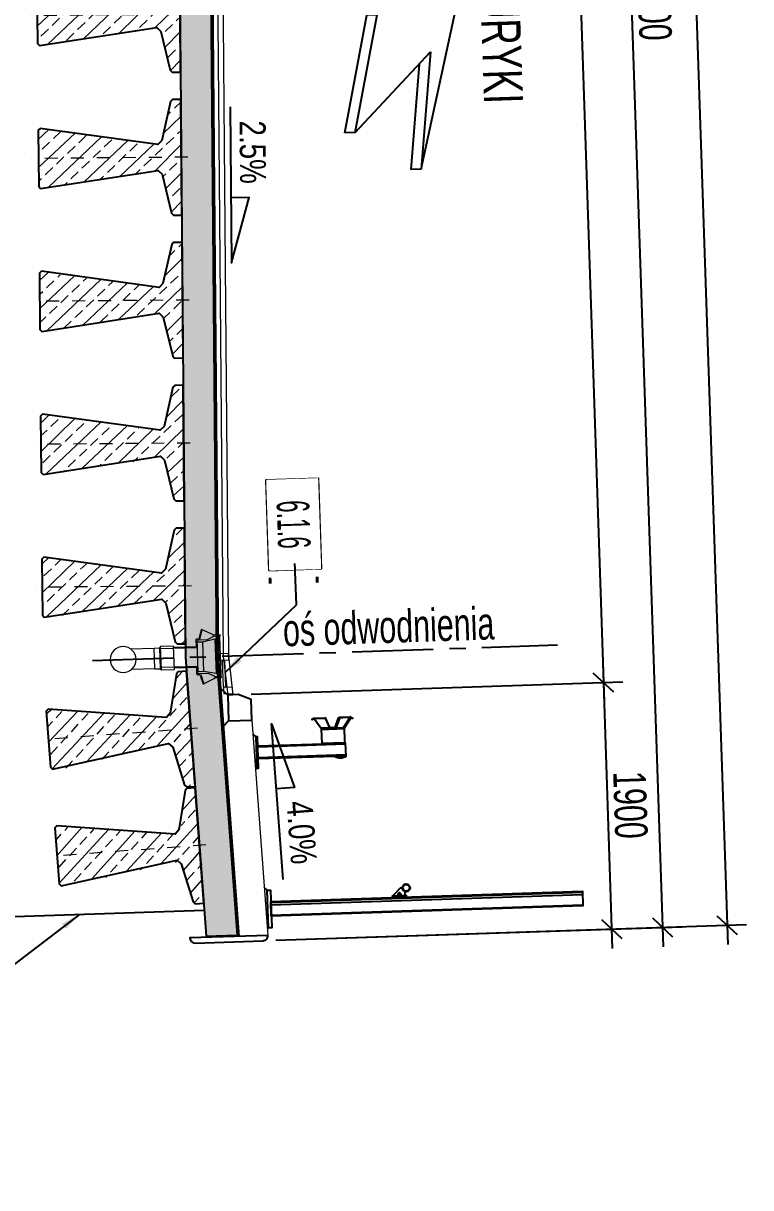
# Model space of a CAD drawing. Header units: metres. Extents: x 8395712 to 9795150, y 4166577 to 5794892.
# Drawn here: x 8418335.72 to 8418341.32, y 5772420.36 to 5772429.33 of the extents above; entities that cross this region are included whole.
import ezdxf
from ezdxf.enums import TextEntityAlignment as Align

# ---------------------------------------------------------------- set-up
doc = ezdxf.new("R2010")
doc.units = ezdxf.units.M
doc.set_wipeout_variables(frame=1)
doc.header["$PDMODE"] = 35
doc.header["$PDSIZE"] = 0.002
doc.linetypes.add('CENTER', pattern=[2, 1.25, -0.25, 0.25, -0.25])
doc.linetypes.add('HIDDEN', pattern=[0.375, 0.25, -0.125])
for name, color, linetype in [('00RysOpi-T', 2, 'Continuous'), ('AII_M_bariery', 8, 'Continuous'), ('AII_M_ekrany', 8, 'Continuous'), ('AII_M_izolacja', 8, 'Continuous'), ('AII_M_konstrukcja beton', 3, 'Continuous'), ('AII_M_krawężnik', 9, 'Continuous'), ('AII_M_opis', 1, 'Continuous'), ('AII_M_opisy do legendy', 2, 'Continuous'), ('AII_M_osie główne', 8, 'CENTER'), ('AII_M_wyposażenie', 8, 'Continuous')]:
    doc.layers.add(name, color=color, linetype=linetype)
for name, color, linetype, lineweight in [('AII_M_konstrukcja', 1, 'Continuous', 25), ('AII_M_kreskowanie', 8, 'Continuous', 0), ('AII_M_nawierzchnia', 9, 'Continuous', 18), ('AII_M_odwodnienie', 8, 'Continuous', 9), ('AII_M_opisy wymiary', 1, 'Continuous', 25), ('AII_M_wymiary', 1, 'Continuous', 25)]:
    doc.layers.add(name, color=color, linetype=linetype, lineweight=lineweight)
doc.styles.add('AII_norm.', font='CDMSIMPL.shx', dxfattribs={"width": 0.75, "bigfont": 'CDMBIGPL.shx'})
doc.styles.add('CDMSTYLE', font='CDMSIMPL.shx', dxfattribs={"width": 0.7, "bigfont": 'CDMBIGPL.shx'})
doc.dimstyles.new('CDM-ME100MM', dxfattribs={"dimscale": 0.1, "dimtxt": 2.5, "dimasz": 1.5, "dimexe": 1.5, "dimexo": 1, "dimgap": 0.5, "dimtad": 1, "dimdec": 0, "dimlfac": 1000, "dimrnd": 1, "dimzin": 9, "dimtxsty": 'CDMSTYLE', "dimblk": 'OBLIQUE', "dimcen": 2.5, "dimdle": 1.5, "dimclrd": 9, "dimclre": 9, "dimclrt": 1, "dimadec": 1, "dimazin": 2, "dimtfac": 1, "dimtdec": 0, "dimtix": 1, "dimtmove": 2, "dimatfit": 3, "dimldrblk": 'DOT', "dimfxl": 1, "dimtvp": 1, "dimtolj": 1, "dimtzin": 0, "dimlwd": 25, "dimlwe": 25, "dimarcsym": 0})
doc.dimstyles.new('CDM-ME100MM$7', dxfattribs={"dimscale": 0.1, "dimtxt": 2.5, "dimasz": 1.5, "dimexe": 1.5, "dimexo": 1, "dimgap": 0.5, "dimtad": 1, "dimdec": 0, "dimlfac": 1000, "dimrnd": 1, "dimzin": 9, "dimtxsty": 'CDMSTYLE', "dimblk": 'OBLIQUE', "dimcen": 2.5, "dimdle": 1.5, "dimclrd": 9, "dimclre": 9, "dimclrt": 1, "dimadec": 1, "dimazin": 2, "dimtfac": 1, "dimtdec": 0, "dimtix": 1, "dimtmove": 2, "dimatfit": 3, "dimfxl": 1, "dimtvp": 1, "dimtolj": 1, "dimtzin": 0, "dimlwd": 25, "dimlwe": 25, "dimarcsym": 0})

# ---------------------------------------------------------------- blocks, each defined once
blk = doc.blocks.new('Deska_0.6')
at = {"layer": 'AII_M_wyposażenie', "color": 0, "linetype": 'ByBlock', "lineweight": -2}
blk.add_lwpolyline([(0, 0), (0, -0.6000000000000001, 0.4142135623730545), (0.03999999999999915, -0.56), (0.03999999999999915, -0.04000000000000004, 0.4142135623730885)], format="xyb", close=True, dxfattribs=at)
blk = doc.blocks.new('Bariera')
at = {"color": 0, "linetype": 'ByBlock', "lineweight": -2}
for p, q in [((-0.1649999999999636, 0.6849999999999987), (-0.1649999999999636, 0.504999999999999)), ((-0.06861768667499746, 0.6849999999999987), (-0.1649999999999636, 0.6849999999999987)), ((-0.1610000000000582, 0.504999999999999), (-0.1610000000000582, 0.6849999999999987)), ((-0.04999999999995453, 0.6849999999999987), (-0.06861768667499746, 0.6849999999999987)), ((-0.05399999999997362, 0.504999999999999), (-0.05399999999997362, 0.6849999999999987)), ((-0.04999999999995453, 0.6829999999999998), (-0.04999999999995453, 0.6869999999999976)), ((-0.04999999999995453, 0.5030000000000001), (-0.04999999999995453, 0.6829999999999998)), ((-0.04200000000003001, 0.6869999999999976), (-0.04200000000003001, 0.01299999999999812)), ((0.04200000000003001, 0.6869999999999976), (0.04200000000003001, 0.01299999999999812)), ((0.05219383742519312, 0.689051830379956), (0.04999999999995453, 0.6869999999999976)), ((-0.1649999999999636, 0.504999999999999), (-0.04999999999995453, 0.504999999999999))]:
    blk.add_line(p, q, dxfattribs=at)
for points in [[(-0.25, 0.4541741286247856), (-0.25, 0.5379130201279949, -0.3249807946063986), (-0.2451616472770866, 0.544570893741227), (-0.1778383527230289, 0.5664291062587736, 0.3249807946063997), (-0.1730000000000018, 0.5730869798720022), (-0.1730000000000018, 0.593), (-0.1730000000000018, 0.6129130201279978, 0.3249807946063992), (-0.1778383527230289, 0.6195708937412263), (-0.2451616472770866, 0.6414291062587729, -0.3249807946063984), (-0.25, 0.6480869798720015), (-0.25, 0.7318258713752144, -0.1517201670164921), (-0.2487682934694249, 0.7357915731354225), (-0.2390000000000327, 0.75), (-0.2365278742273631, 0.7483004135313394), (-0.2457682934693821, 0.7348598037248024, 0.1517201670164918), (-0.2469999999999573, 0.7308941019645907), (-0.2469999999999573, 0.65026711410286, 0.3249807946063984), (-0.2421616472770438, 0.6436092404896314), (-0.1748383527229862, 0.6217510279720848, -0.3249807946063987), (-0.1699999999999591, 0.6150931543588563), (-0.1699999999999591, 0.593), (-0.1699999999999591, 0.5709068456411437, -0.3249807946063987), (-0.1748383527229862, 0.5642489720279151), (-0.2421616472770438, 0.5423907595103685, 0.3249807946063986), (-0.2469999999999573, 0.5357328858971364), (-0.2469999999999573, 0.4551058980354057, 0.151720167016492), (-0.2457682934693821, 0.4511401962751975), (-0.2365278742273631, 0.4376995864686606), (-0.2390000000000327, 0.4359999999999999), (-0.2487682934694249, 0.4502084268645739, -0.1517201670164924), (-0.25, 0.4541741286247856, 0.1517201670164922), (-0.2487682934694249, 0.4502084268645739)], [(0.05219383741894035, 0.689051830373618, -0.3054685107767294), (0.05208205399685539, 0.6048401270394308), (0.04999999999995453, 0.60699999998808, 0.2999999999999943), (0.04999999999995453, 0.6869999999880818, 0.4249999999999931)]]:
    blk.add_lwpolyline(points, format="xyb", dxfattribs=at)
blk.add_lwpolyline([(-0.1681526844896553, 0.6850741345326732, -0.2523857402148723), (-0.1649999999999636, 0.6792262149569659), (-0.1649999999999636, 0.5067737850430305, -0.2523857402148721), (-0.1681526844896553, 0.5009258654673232), (-0.2409999999999854, 0.4529999999999994), (-0.243748082507409, 0.4571770854112174), (-0.1731526844896507, 0.503621426212348, 0.2523857402148721), (-0.1699999999999591, 0.5094693457880553), (-0.1699999999999591, 0.6765306542119447, 0.2523857402148721), (-0.1731526844896507, 0.682378573787652), (-0.243748082507409, 0.728822914588779), (-0.2409999999999854, 0.7330000000000005)], format="xyb", close=True, dxfattribs=at)
blk.add_lwpolyline([(-0.04999999999995453, 0.01299999999999812), (-0.04999999999995453, 0.6869999999999976), (0.04999999999995453, 0.6869999999999976), (0.04999999999995453, 0.01299999999999812)], dxfattribs=at)
blk.add_lwpolyline([(-0.1200000000000045, 0), (0.1200000000000045, 0), (0.1200000000000045, 0.01299999999999812), (-0.1200000000000045, 0.01299999999999812)], close=True, dxfattribs=at)
blk = doc.blocks.new('Spadek')
at = {"layer": 'AII_M_wymiary', "color": 9}
blk.add_lwpolyline([(-0.2998809532728046, 3.725290298461914e-09), (0.2998809532728046, -3.725290298461914e-09), (0.04988095699809492, 0.06999999843537807), (0.04988095699809492, 0.06999999843537807), (0.04988095327280462, 1.862645149230957e-09)], dxfattribs=at)
at = {"layer": 'AII_M_wymiary', "color": 1, "style": 'CDMSTYLE', "width": 0.8}
blk.add_attdef('SP', text='', height=0.09999999999999995, rotation=359.9999994663915, dxfattribs=at).set_placement((-0.1249999932479113, 0.03500000201165676), align=Align.CENTER)
blk = doc.blocks.new('Ekran_przeciwolśnieniowy_pochwyt')
at = {"layer": 'AII_M_ekrany', "color": 0, "linetype": 'ByBlock', "lineweight": -2}
for p, q in [((-0.03199999999378633, 0.0249999999996362), (-0.03199999999378633, 2.424999999999272)), ((-0.01399999999378632, 0.0249999999996362), (-0.01399999999378632, 2.424999999999272)), ((0.06600000000617001, 0.0249999999996362), (0.06600000000617001, 2.424999999999272))]:
    blk.add_line(p, q, dxfattribs=at)
at = {"layer": 'AII_M_ekrany', "color": 0, "linetype": 'ByBlock', "lineweight": -2, "ltscale": 0.5}
for p, q in [((-0.07390815061808098, 1.01797426234087), (-0.07390815061808098, 1.014145346573498)), ((-0.06480513694987167, 1.027759266301002), (-0.06615373115346301, 1.025399227841701)), ((-0.06615373115346301, 1.025399227841701), (-0.0661537316191243, 1.006518901540842)), ((-0.06480513694987167, 1.004158863081541), (-0.0661537316191243, 1.006518901540842)), ((-0.06480513694987167, 1.027759266301002), (-0.05300493440881837, 1.027759266301002)), ((-0.06480513694987167, 1.027759266301002), (-0.06480513694987167, 1.004158863081541)), ((-0.06480513694987167, 1.004158863081541), (-0.05300493487447966, 1.004158861218896)), ((-0.05300493440881837, 1.027759266301002), (-0.05300493487447966, 1.004158861218896)), ((-0.05299999979615677, 1.02795906479558), (-0.05300000026181806, 1.003959064586963)), ((-0.04999999977007974, 1.02795906479558), (-0.05299999979615677, 1.02795906479558)), ((-0.05299999933049548, 1.023459064989295), (-0.05299999839917291, 1.008459064393248)), ((-0.04999999930441845, 1.003959064586963), (-0.05300000026181806, 1.003959064586963)), ((-0.04999999977007974, 1.02795906479558), (-0.04999999930441845, 1.003959064586963))]:
    blk.add_line(p, q, dxfattribs=at)
at = {"layer": 'AII_M_ekrany', "color": 0, "linetype": 'ByBlock', "lineweight": -2}
blk.add_lwpolyline([(0.07400000000598084, 0.0249999999996362), (-0.03999999999359716, 0.0249999999996362), (-0.03999999999359716, 2.424999999999272), (0.07400000000598084, 2.424999999999272), (0.07400000000598084, 0.0249999999996362)], dxfattribs=at)
blk.add_lwpolyline([(-0.0820828640409399, 1.059033340989556), (-0.06372858765826095, 1.059033340989556), (-0.04999999977007974, 1.059033341920879), (-0.04999999977007974, 0.9699703820337913), (-0.05593704148486722, 0.9699703829651138), (-0.110999999711721, 1.025033341004457), (-0.1110000011087049, 1.040033341600504, 0.3173831511516226)], format="xyb", close=True, dxfattribs=at)
for points in [[(-0.03999999999359716, 0.9596685089459083), (-0.03999999999359716, 1.069249619944896), (-0.04999999930441845, 1.069249619944896), (-0.04999999930441845, 0.9596685089459083)], [(-0.1279999999942447, 0), (-0.1279999999942447, 0.0249999999996362), (0.1620000000057189, 0.0249999999996362), (0.1620000000057189, 0)]]:
    blk.add_lwpolyline(points, close=True, dxfattribs=at)
for radius in [0.03, 0.02600000000000001]:
    blk.add_circle((-0.1100000004791308, 1.070016670255866), radius, dxfattribs=at)
at = {"layer": 'AII_M_ekrany', "color": 0, "linetype": 'ByBlock', "lineweight": -2, "ltscale": 0.5}
for centre, start, end in [((-0.06633018837601412, 1.017823151527848), 88.6657413603668, 180.380831580597), ((-0.06633018884167541, 1.014094976923372), 179.6191684194028, 271.3342585862839)]:
    blk.add_arc(centre, 0.007578128795159279, start, end, dxfattribs=at)
blk = doc.blocks.new('*U132')
at = {"layer": 'AII_M_odwodnienie', "color": 0, "lineweight": -2}
for p, q in [((-155.0234454423189, 0), (155.0234454423189, 0)), ((-167.1793832182884, -47.8460733294487), (-208.821650758211, -134.5489162814192)), ((167.1592327058315, -47.75357040017843), (208.8216506688041, -134.5489165496401)), ((-210.0565522313118, -135.4964897856116), (-210.0565522313118, -138.6193353608251)), ((-210.0565522313118, -135.4964895173907), (-210.0565522313118, -138.6193350926042)), ((-142.242515668273, -160.8133531212807), (-209.3629009276628, -139.5573074966669)), ((-138.0000000298023, -166.5501857623458), (-138.0000000298023, -182.0017818659544)), ((-130.0000000298023, -161.0051269456744), (-130.0000000298023, -174.0017818659544)), ((-126.0000000298023, -178.0017818659544), (-76.00000002980232, -178.0017818659544)), ((113.6447989195585, -134.513708114624), (-113.6956895142794, -134.513708114624)), ((112.5351072996855, -178), (-113.6956895142794, -178)), ((125.9999999701977, -178.0017818659544), (75.99999997019768, -178.0017818659544)), ((129.9999999701977, -161.0051269456744), (129.9999999701977, -174.0017818659544)), ((137.9999999701977, -166.5501857623458), (137.9999999701977, -182.0017818659544)), ((142.2425155937672, -160.8133531212807), (209.362900853157, -139.5573074966669)), ((210.0565521717072, -135.4964897856116), (210.0565521717072, -138.6193353608251)), ((210.0565521419048, -135.4964897856116), (210.0565521419048, -138.6193353608251)), ((210.0565521419048, -135.4964897856116), (210.0565521419048, -138.6193353608251)), ((210.0565521419048, -135.4964897856116), (210.0565521419048, -138.6193353608251)), ((210.0565521419048, -135.4964897856116), (210.0565521419048, -138.6193353608251)), ((-134.0000000298023, -186.0017818659544), (-84.00000002980232, -186.0017818659544)), ((133.9999999701977, -186.0017818659544), (83.99999997019768, -186.0017818659544)), ((-79.99999815781484, -507.7999627825193), (-79.99999815781486, -689.9999970554977)), ((79.99999997019766, -689.9999994719306), (79.99999997019768, -507.7999626323435))]:
    blk.add_line(p, q, dxfattribs=at)
at = {"layer": 'AII_M_odwodnienie', "color": 0, "lineweight": -2, "ltscale": 0.25}
for p, q in [((-89.9999999999709, -458.8068160787079), (90.0000000000291, -458.8068160787079)), ((-79.99999815781484, -507.7999627825193), (-79.9999988488562, -468.3867439105961)), ((-79.99999815781484, -507.7999627825193), (80.00000152553548, -507.7999626323435)), ((80.00000152553548, -507.7999626323435), (80.00000109526445, -468.3867428586673))]:
    blk.add_line(p, q, dxfattribs=at)
at = {"layer": 'AII_M_odwodnienie', "color": 0, "lineweight": -2}
for points in [[(-155.0234454423189, 0), (-167.1793832182884, 0), (-167.1793832182884, -47.8460733294487), (-155.0234454423189, -47.8460733294487)], [(-132.5254452973604, 0), (132.4865357130766, 0), (132.4865357130766, -39.23999977111816), (-132.5254452973604, -39.23999977111816)], [(167.1793832182884, 0), (155.0234454423189, 0), (155.0234454423189, -47.8460733294487), (167.1793832182884, -47.8460733294487)]]:
    blk.add_lwpolyline(points, close=True, dxfattribs=at)
for points in [[(-155.0234454423189, -47.8460733294487), (-130.0000000298023, -97.8493667710718), (-130.0000000298023, -161.0051269456744)], [(-132.5254452973604, -39.23999977111816), (-113.6956895142794, -134.513708114624), (-113.6956895142794, -178.0017818659544)], [(132.4865357130766, -39.23999977111816), (113.6567799299955, -134.513708114624), (113.6567799299955, -178.0017818659544)], [(154.9845358580351, -47.8460733294487), (129.9610904455185, -97.8493667710718), (129.9610904455185, -161.0051269456744)], [(-134.4470857679844, -155.2095719855861), (-208.821650758211, -134.5489162814192)], [(134.4470857083797, -155.2095719855861), (208.8216506688041, -134.5489165496401)], [(-80.05089056491852, -190.0017818659544), (-80.05089056491852, -358.2200360670686)], [(-72.05089056491852, -182.0017818659544), (-72.05089056491852, -358.2200360670686)], [(71.99999997019768, -182.0017818659544), (71.99999997019768, -358.2200360670686)], [(79.99999997019768, -190.0017818659544), (79.99999997019768, -358.2200360670686)]]:
    blk.add_lwpolyline(points, dxfattribs=at)
at = {"layer": 'AII_M_odwodnienie', "color": 0, "lineweight": -2, "ltscale": 0.25}
blk.add_lwpolyline([(-89.9999999999709, -458.8068160787079), (-89.9999999999709, -358.220036067054), (90.0000000000291, -358.220036067054), (90.0000000000291, -458.8068160787079), (79.99999999816646, -468.3867439105961), (-80.00000000183354, -468.3867439105961)], close=True, dxfattribs=at)
at = {"layer": 'AII_M_odwodnienie', "color": 0, "lineweight": -2, "ltscale": 0.1}
for points in [[(-71.9789415448613, -358.220036067054), (-71.9789415448613, -458.8068160787079)], [(72.0210584551387, -358.220036067054), (72.0210584551387, -458.8068160787079)]]:
    blk.add_lwpolyline(points, dxfattribs=at)
at = {"layer": 'AII_M_odwodnienie', "color": 0, "lineweight": -2, "ltscale": 10}
blk.add_circle((2.909166684722523e-11, -749.9999995117009), 100, dxfattribs=at)
at = {"layer": 'AII_M_odwodnienie', "color": 0, "lineweight": -2}
for centre, radius, start, end in [((-209.0755522400141, -135.4964895173907), 0.981, 75.00000008689044, 180), ((-209.0755522400141, -138.6193350926042), 0.981, 180, 252.9675024885862), ((-144.0000000298023, -166.5501857623458), 6, 0, 72.96750248858613), ((-136.0000000298023, -161.0051269456744), 6, 0, 75.00000008689044), ((-126.0000000298023, -174.0017818659544), 4, 180, 270), ((-76.05089056491852, -182.0017818659544), 4, 0, 90), ((75.97455416619778, -182.0000005364418), 4, 90, 180), ((75.99999997019768, -182.0017818659544), 4, 90, 180), ((125.9999999701977, -174.0017818659544), 4, 270, 0), ((135.9999999701977, -161.0051269456744), 6, 104.9999999131096, 180), ((143.9999999701977, -166.5501857623458), 6, 107.0324975114138, 180), ((209.0755521655083, -135.4964897856116), 0.981, 0, 104.9999999131096), ((209.0755521506071, -135.4964897856116), 0.981, 0, 104.9999999131096), ((209.0755521506071, -135.4964897856116), 0.981, 0, 104.9999999131096), ((209.0755521506071, -135.4964897856116), 0.981, 0, 104.9999999131096), ((209.0755521506071, -135.4964897856116), 0.981, 0, 104.9999999131096), ((209.0755521655083, -138.6193353608251), 0.981, 287.0324975114139, 0), ((209.0755521506071, -138.6193353608251), 0.981, 287.0324975114139, 0), ((209.0755521506071, -138.6193353608251), 0.981, 287.0324975114139, 0), ((209.0755521506071, -138.6193353608251), 0.981, 287.0324975114139, 0), ((209.0755521506071, -138.6193353608251), 0.981, 287.0324975114139, 0), ((-134.0000000298023, -182.0017818659544), 4, 180, 270), ((-84.05089056491852, -190.0017818659544), 4, 0, 90), ((83.99999997019768, -190.0017818659544), 4, 90, 180), ((133.9999999701977, -182.0017818659544), 4, 270, 0)]:
    blk.add_arc(centre, radius, start, end, dxfattribs=at)
blk = doc.blocks.new('T27')
at = {"layer": 'AII_M_kreskowanie'}
h = blk.add_hatch(dxfattribs=at)
h.set_pattern_fill('ANSI33', color=256, scale=25, angle=1.718358001650266)
h.set_pattern_definition([(46.71835800165023, (-1296896.902960777, -174361.3138179779), (-115.5688032933521, 108.83663999473), []), (46.71835800165023, (-1296784.700190544, -174357.9477348328), (-115.5688032933521, 108.83663999473), [79.37499999999994, -39.68749999999997])])
edge = h.paths.add_edge_path()
edge.add_line((-445, -2.86102294921875e-06), (444.9999999998743, -2.861106091600618e-06))
edge.add_line((445, -9.5367431640625e-07), (445.0000000001003, -65.00000095368775))
edge.add_line((444.9999990463257, -65.00000095367432), (429.9999990463197, -80.00000095365431))
edge.add_line((430, -80.00000286102295), (129.9999999999325, -150.0000028610064))
edge.add_line((129.9999990463257, -150.0000019073486), (99.99999904631457, -180.0000019073377))
edge.add_line((100.0000009536743, -180), (231.5780153273781, -1085.000000000008))
edge.add_line((231.5780143737793, -1085), (216.5780143737742, -1100.000000000009))
edge.add_line((216.5780153274536, -1100.000001907349), (-216.5780134200162, -1100.000001907305))
edge.add_line((-216.5780153274536, -1100.000000953674), (-231.5780153274336, -1085.000000953668))
edge.add_line((-231.578013420105, -1085.000001907349), (-99.99999904633327, -180.0000019073653))
edge.add_line((-100, -180.0000019073486), (-129.99999999996, -150.0000019073367))
edge.add_line((-130.0000009536743, -150.0000009536743), (-430.0000009537778, -80.00000095365036))
edge.add_line((-430.0000009536743, -80), (-445.0000009536543, -64.99999999999403))
edge.add_line((-445, -65), (-444.9999999998667, -8.682832230988424e-12))
at = {"layer": 'AII_M_konstrukcja', "color": 2}
blk.add_lwpolyline([(-445, -2.86102294921875e-06), (445, -9.5367431640625e-07), (444.9999990463257, -65.00000095367432), (430, -80.00000286102295), (129.9999990463257, -150.0000019073486), (100.0000009536743, -180), (231.5780143737793, -1085), (216.5780153274536, -1100.000001907349), (-216.5780153274536, -1100.000000953674), (-231.578013420105, -1085.000001907349), (-100, -180.0000019073486), (-130.0000009536743, -150), (-430.0000009536743, -80), (-445, -65)], close=True, dxfattribs=at)
at = {"layer": 'AII_M_osie główne', "lineweight": 18, "ltscale": 0.1}
blk.add_lwpolyline([(9.5367431640625e-07, 50.00000095367432), (-1.9073486328125e-06, -1150.000000953674)], dxfattribs=at)
blk = doc.blocks.new('Kierunek_do')
at = {"layer": 'AII_M_opis', "color": 0}
for p, q in [((-0.6000000074505806, -0.1499999990686774), (-8.847564458847046e-09, 0)), ((0.5999999874271452, -0.15), (-1.164153218269348e-08, 0)), ((-0.1500000121071935, -0.1000000009313226), (-0.600000009778887, -0.1500000009313226)), ((-0.4500000116415321, -0.4), (-0.1500000116415322, -0.1)), ((0.4499999883584678, -0.4), (0.1499999874271452, -0.1)), ((0.1499999883584678, -0.1), (0.5999999874271452, -0.15)), ((-0.1950000126601663, -0.1450000010186341), (-0.600000009778887, -0.1900000009313226)), ((-0.600000009778887, -0.1500000009313226), (-0.600000009778887, -0.1900000009313226)), ((0.1949999874795322, -0.1449999999126885), (0.5999999874271452, -0.19)), ((0.5999999874271451, -0.15), (0.5999999874271451, -0.1900000000000001)), ((-0.4500000116415321, -0.4), (2.793967723846436e-09, -0.3000000009313226)), ((0.4499999883584678, -0.4), (-1.164153218269348e-08, -0.3)), ((-1.164153218269348e-08, -0.2999999999999999), (-1.164153218269348e-08, -0.34)), ((-0.4500000116415321, -0.4400000000000001), (2.793967723846436e-09, -0.3400000009313225)), ((0.4499999883584678, -0.4400000000000001), (-1.164153218269348e-08, -0.34)), ((-0.4500000116415321, -0.4), (-0.4500000116415321, -0.4400000000000001)), ((0.4499999883584678, -0.4), (0.4499999883584678, -0.4400000000000001))]:
    blk.add_line(p, q, dxfattribs=at)
at = {"layer": 'AII_M_opis', "color": 2, "lineweight": 25, "style": 'AII_norm.', "width": 0.7, "flags": 4}
blk.add_attdef('KIERUNEK', text='', height=0.15, rotation=359.9999960512969, dxfattribs=at).set_placement((-5.820766091346741e-09, 0.175), align=Align.MIDDLE_CENTER)
blk = doc.blocks.new('_OBLIQUE')
at = {"color": 0, "linetype": 'ByBlock'}
blk.add_line((-0.5, -0.5), (0.5, 0.5), dxfattribs=at)
blk = doc.blocks.new('*D359')
at = {"layer": 'AII_M_opisy wymiary', "color": 9, "linetype": 'ByBlock', "lineweight": 25, "transparency": 16777216}
for p, q in [((8418339.799551615, 5772435.697465246), (8418340.188324535, 5772424.103981919)), ((8418337.34470724, 5772435.465060804), (8418339.954494584, 5772435.552576749)), ((8418337.472566692, 5772424.162996701), (8418340.333213031, 5772424.258924888))]:
    blk.add_line(p, q, dxfattribs=at)
at = {"layer": 'Defpoints', "color": 0, "linetype": 'ByBlock', "lineweight": 25, "transparency": 16777216}
for p in [(8418337.244763417, 5772435.461709313), (8418340.183297299, 5772424.253897651), (8418337.372622872, 5772424.15964521)]:
    blk.add_point(p, dxfattribs=at)
at = {"layer": 'AII_M_opisy wymiary', "color": 9, "linetype": 'ByBlock', "lineweight": 25, "transparency": 16777216, "xscale": 0.15, "yscale": 0.15, "zscale": 0.15}
for p, rotation in [((8418339.804578852, 5772435.547549512), 91.92062238634111), ((8418340.183297299, 5772424.253897651), 271.9206223863411)]:
    blk.add_blockref('_OBLIQUE', p, dxfattribs=dict(at, rotation=rotation))
at = {"layer": 'AII_M_opisy wymiary', "color": 1, "linetype": 'ByBlock', "lineweight": 25, "transparency": 16777216, "insert": (8418340.168839766, 5772429.906588691), "char_height": 0.25, "attachment_point": 5, "rotation": 271.9206223863411, "style": 'CDMSTYLE'}
blk.add_mtext('\\A1;11300', dxfattribs=at)
blk = doc.blocks.new('_DOT')
at = {"color": 0, "linetype": 'ByBlock'}
blk.add_line((-0.5, 0), (-1, 0), dxfattribs=at)
at = {"color": 0, "linetype": 'ByBlock', "const_width": 0.5}
blk.add_lwpolyline([(-0.25, 0, 1), (0.25, 0, 1)], format="xyb", close=True, dxfattribs=at)
blk = doc.blocks.new('*D360')
at = {"layer": 'AII_M_opisy wymiary', "color": 9, "linetype": 'ByBlock', "lineweight": 25, "transparency": 16777216}
for p, q in [((8418340.17827006, 5772424.403813384), (8418340.252002856, 5772422.205049305)), ((8418337.472566692, 5772424.162996701), (8418340.333213028, 5772424.258924888)), ((8418337.662574012, 5772422.268300373), (8418340.396891352, 5772422.359992275))]:
    blk.add_line(p, q, dxfattribs=at)
at = {"layer": 'Defpoints', "color": 0, "linetype": 'ByBlock', "lineweight": 25, "transparency": 16777216}
for p in [(8418337.372622872, 5772424.15964521), (8418340.24697562, 5772422.354965039), (8418337.56263019, 5772422.264948882)]:
    blk.add_point(p, dxfattribs=at)
at = {"layer": 'AII_M_opisy wymiary', "color": 9, "linetype": 'ByBlock', "lineweight": 25, "transparency": 16777216, "xscale": 0.15, "yscale": 0.15, "zscale": 0.15}
for p, rotation in [((8418340.183297295, 5772424.253897651), 91.92062238634111), ((8418340.24697562, 5772422.354965039), 271.9206223863411)]:
    blk.add_blockref('_OBLIQUE', p, dxfattribs=dict(at, rotation=rotation))
at = {"layer": 'AII_M_opisy wymiary', "color": 1, "linetype": 'ByBlock', "lineweight": 25, "transparency": 16777216, "insert": (8418340.390038148, 5772423.310296454), "char_height": 0.25, "attachment_point": 5, "rotation": 271.9206223863411, "style": 'CDMSTYLE'}
blk.add_mtext('\\A1;1900', dxfattribs=at)
blk = doc.blocks.new('*D361')
at = {"layer": 'AII_M_opisy wymiary', "color": 9, "linetype": 'ByBlock', "lineweight": 25, "transparency": 16777216}
for p, q in [((8418340.15434689, 5772436.809981169), (8418340.643664531, 5772422.21818319)), ((8418337.402187811, 5772436.567606651), (8418340.309289858, 5772436.665092671)), ((8418337.66257401, 5772422.268300373), (8418340.788553027, 5772422.373126158))]:
    blk.add_line(p, q, dxfattribs=at)
at = {"layer": 'Defpoints', "color": 0, "linetype": 'ByBlock', "lineweight": 25, "transparency": 16777216}
for p in [(8418337.30224399, 5772436.56425516), (8418340.638637295, 5772422.368098922), (8418337.562630188, 5772422.264948883)]:
    blk.add_point(p, dxfattribs=at)
at = {"layer": 'AII_M_opisy wymiary', "color": 9, "linetype": 'ByBlock', "lineweight": 25, "transparency": 16777216, "xscale": 0.15, "yscale": 0.15, "zscale": 0.15}
for p, rotation in [((8418340.159374125, 5772436.660065435), 91.92062238634111), ((8418340.638637295, 5772422.368098922), 271.9206223863411)]:
    blk.add_blockref('_OBLIQUE', p, dxfattribs=dict(at, rotation=rotation))
at = {"layer": 'AII_M_opisy wymiary', "color": 1, "linetype": 'ByBlock', "lineweight": 25, "transparency": 16777216, "insert": (8418340.573907398, 5772429.519947289), "char_height": 0.25, "attachment_point": 5, "rotation": 271.9206223863411, "style": 'CDMSTYLE'}
blk.add_mtext('\\A1;14300', dxfattribs=at)
blk = doc.blocks.new('*D362')
at = {"layer": 'AII_M_opisy wymiary', "color": 9, "linetype": 'ByBlock', "lineweight": 25, "transparency": 16777216}
for p, q in [((8418340.111171763, 5772452.917583124), (8418341.140079405, 5772422.234829839)), ((8418336.643720817, 5772452.651222192), (8418340.26611473, 5772452.772694627)), ((8418337.662574012, 5772422.268300374), (8418341.284967901, 5772422.389772808))]:
    blk.add_line(p, q, dxfattribs=at)
at = {"layer": 'Defpoints', "color": 0, "linetype": 'ByBlock', "lineweight": 25, "transparency": 16777216}
for p in [(8418336.543776995, 5772452.647870701), (8418341.135052169, 5772422.384745573), (8418337.56263019, 5772422.264948883)]:
    blk.add_point(p, dxfattribs=at)
at = {"layer": 'AII_M_opisy wymiary', "color": 9, "linetype": 'ByBlock', "lineweight": 25, "transparency": 16777216, "xscale": 0.15, "yscale": 0.15, "zscale": 0.15}
for p, rotation in [((8418340.116198998, 5772452.767667391), 91.92062238634111), ((8418341.135052169, 5772422.384745573), 271.9206223863411)]:
    blk.add_blockref('_OBLIQUE', p, dxfattribs=dict(at, rotation=rotation))
at = {"layer": 'AII_M_opisy wymiary', "color": 1, "linetype": 'ByBlock', "lineweight": 25, "transparency": 16777216, "insert": (8418340.80052727, 5772437.582071591), "char_height": 0.25, "attachment_point": 5, "rotation": 271.9206223863411, "style": 'CDMSTYLE'}
blk.add_mtext('\\A1;30400', dxfattribs=at)
blk = doc.blocks.new('A$C2EC13F79')
at = {"layer": 'AII_M_odwodnienie', "color": 0, "lineweight": -2}
for points in [[(0, -7), (4.999999940395355, -7), (4.99999988079071, 0), (0, 0)], [(25.99999994039536, -4.627764582633972), (30.99999988079071, -4.627764463424683), (30.99999994039536, 2.372235417366028), (25.99999994039536, 2.372235417366028)], [(5.499999940395355, -5), (25.5, -5), (25.5, -2.99999988079071), (5.499999940395355, -3)]]:
    blk.add_lwpolyline(points, close=True, dxfattribs=at)
blk = doc.blocks.new('OpiNum01')
at = {"layer": 'AII_M_opisy do legendy', "color": 0, "linetype": 'Continuous'}
blk.add_lwpolyline([(-3.5, -1.999999999999999), (3.500000000000001, -2), (3.5, 2), (-3.5, 2)], close=True, dxfattribs=at)
at = {"color": 9, "linetype": 'Continuous', "lineweight": 25, "style": 'CDMSTYLE', "width": 0.7, "flags": 1}
for tag, p in [('NAZWAPOL', (-4.104931844502406, -6.80252055447653)), ('NAZWAANG', (-4.104931844502403, -10.47658496644755)), ('SPECYF', (-4.104931844502399, -14.15064937841856)), ('ID', (-4.104931844502396, -17.82471379038958)), ('BAZA', (-4.104931844502392, -21.4987782023606)), ('RYSUNEK', (-4.104931844502389, -25.17284261433161))]:
    blk.add_attdef(tag, p, '', height=2, dxfattribs=at)
at = {"layer": 'AII_M_opisy do legendy', "linetype": 'Continuous', "lineweight": -2, "style": 'CDMSTYLE', "width": 0.5}
blk.add_attdef('NR', text='', height=2.5, dxfattribs=at).set_placement((0, 0), align=Align.MIDDLE)
at = {"color": 0, "linetype": 'Continuous'}
blk.add_wipeout([(-3.499999999999999, -1.9999999999999982), (3.4999999999999973, -1.9999999999999991), (3.499999999999997, 2), (-3.499999999999999, 2)], dxfattribs=at).dxf.layer = 'AII_M_opisy do legendy'
blk = doc.blocks.new('OpiTxt01')
at = {"color": 0, "linetype": 'Continuous', "lineweight": 20, "style": 'CDMSTYLE', "width": 0.7}
blk.add_attdef('TEKST_GORNY', (1, 0.8945185874659813), '', height=2, dxfattribs=at)
at = {"color": 0, "linetype": 'Continuous', "lineweight": -2, "style": 'CDMSTYLE', "width": 0.7}
blk.add_attdef('TEKST_DOLNY', (1.049030266685349, -2.731473425873787), '', height=2, dxfattribs=at)

msp = doc.modelspace()

# ---------------------------------------------------------------- hatches: boundary and pattern name
at = {"layer": 'AII_M_kreskowanie', "lineweight": 25}
h = msp.add_hatch(dxfattribs=at)
h.set_pattern_fill('ANSI33', color=256, scale=0.5, angle=-88.07937756174447)
h.set_pattern_definition([(316.9206224382555, (8418327.702222198, 5772466.149802516), (0.08537636531537345, 0.09130101995890244), []), (316.9206224382555, (8418327.705184525, 5772466.061463824), (0.08537636531537345, 0.09130101995890244), [0.0625, -0.03125])])
h.paths.add_polyline_path([(8418336.86601588, 5772436.499598695), (8418336.968789745, 5772424.446271803), (8418337.12679848, 5772422.300361916), (8418337.366663655, 5772422.308405495), (8418337.20865492, 5772424.45431538), (8418337.105881052, 5772436.507642273)])

# ---------------------------------------------------------------- linework, layer by layer
at = {"layer": 'AII_M_bariery', "color": 8}
for points in [[(8418337.487323225, 5772423.853734196), (8418337.508412683, 5772423.834013262)], [(8418337.516456263, 5772423.59414809), (8418337.507168539, 5772423.584215849)]]:
    msp.add_lwpolyline(points, dxfattribs=at)
at = {"layer": 'AII_M_ekrany', "color": 8}
for points in [[(8418337.596000338, 5772422.654286003), (8418337.574136164, 5772422.674731379)], [(8418337.597620765, 5772422.355788006), (8418337.605719663, 5772422.36444892)]]:
    msp.add_lwpolyline(points, dxfattribs=at)
at = {"layer": 'AII_M_izolacja', "linetype": 'HIDDEN', "ltscale": 0.5, "const_width": 0.009999999999999998}
msp.add_lwpolyline([(8418336.865848305, 5772436.504595885), (8418337.110835597, 5772436.512811227), (8418337.213652112, 5772424.454482956), (8418337.372028308, 5772422.303582581), (8418337.126966055, 5772422.295364726)], dxfattribs=at)
at = {"layer": 'AII_M_izolacja'}
msp.add_lwpolyline([(8418337.115790144, 5772436.517980181), (8418337.218649302, 5772424.454650531), (8418337.37739296, 5772422.298759667)], dxfattribs=at)
at = {"layer": 'AII_M_konstrukcja beton'}
msp.add_lwpolyline([(8418336.86601588, 5772436.499598695), (8418336.968789745, 5772424.446271803), (8418337.12679848, 5772422.300361916), (8418337.366663655, 5772422.308405495), (8418337.20865492, 5772424.45431538), (8418337.105881052, 5772436.507642273), (8418336.86601588, 5772436.499598695)], dxfattribs=at)
at = {"layer": 'AII_M_konstrukcja beton', "color": 1}
msp.add_lwpolyline([(8418336.866868775, 5772436.399571085), (8418335.067536479, 5772436.339232733), (8418335.19049365, 5772422.435542786), (8418337.112099996, 5772422.499981445)], dxfattribs=at)
at = {"layer": 'AII_M_krawężnik', "color": 8}
for points in [[(8418337.236716192, 5772424.209284864), (8418337.292667817, 5772424.156964019)], [(8418337.2993708, 5772423.957076376), (8418337.258504814, 5772423.913374512)]]:
    msp.add_lwpolyline(points, dxfattribs=at)
at = {"layer": 'AII_M_krawężnik'}
msp.add_lwpolyline([(8418337.292667817, 5772424.156964019), (8418337.2993708, 5772423.957076376), (8418337.47926968, 5772423.96310906), (8418337.473907294, 5772424.123019174), (8418337.372622874, 5772424.159645212)], close=True, dxfattribs=at)
at = {"layer": 'AII_M_nawierzchnia', "color": 8}
msp.add_lwpolyline([(8418337.16480836, 5772435.459028123), (8418337.25862683, 5772424.455991128), (8418337.25862683, 5772424.455991128), (8418337.292667817, 5772424.156964019)], dxfattribs=at)
at = {"layer": 'AII_M_nawierzchnia'}
for points in [[(8418337.20478589, 5772435.460368719), (8418337.209050365, 5772434.960230674), (8418337.241033934, 5772431.209195334), (8418337.273017501, 5772427.458159996), (8418337.298604358, 5772424.457331723), (8418337.298604358, 5772424.457331723), (8418337.332645345, 5772424.158304615)], [(8418337.47926968, 5772423.96310906), (8418337.601267122, 5772422.306267009)]]:
    msp.add_lwpolyline(points, dxfattribs=at)
at = {"layer": 'AII_M_opisy wymiary', "color": 1, "linetype": 'ByBlock', "lineweight": 40}
msp.add_circle((8418171.830326973, 5772432.124002992), 22459.48405515863, dxfattribs=at)
at = {"layer": 'AII_M_osie główne', "ltscale": 0.5}
msp.add_lwpolyline([(8418336.250690682, 5772424.422191252), (8418339.831085918, 5772424.542255317)], dxfattribs=at)

# ---------------------------------------------------------------- block references
at = {"layer": 'AII_M_bariery', "rotation": 271.9206223920665}
msp.add_blockref('Bariera', (8418337.512434475, 5772423.714080676), dxfattribs=at)
at = {"layer": 'AII_M_ekrany', "rotation": 271.9206223920665}
msp.add_blockref('Ekran_przeciwolśnieniowy_pochwyt', (8418337.600290244, 5772422.526357912), dxfattribs=at)
at = {"layer": 'AII_M_konstrukcja', "color": 2, "lineweight": -3, "xscale": -0.001, "yscale": 0.001, "zscale": 0.001}
for p, rotation in [((8418336.926571438, 5772429.39763845), 270.4885262079586), ((8418336.935953282, 5772428.297334752), 270.4885262079586), ((8418336.94533513, 5772427.197031053), 270.4885262079586), ((8418336.954716975, 5772426.096727353), 270.4885262079586), ((8418336.964098824, 5772424.996423652), 270.4885262079586), ((8418337.009210587, 5772423.897318111), 274.2112324346628), ((8418337.075353777, 5772422.999030252), 274.2112324346628)]:
    msp.add_blockref('T27', p, dxfattribs=dict(at, rotation=rotation))
at = {"layer": 'AII_M_odwodnienie', "color": 140, "lineweight": 18}
for name, p, xscale, yscale, zscale, rotation in [('*U132', (8418337.237229379, 5772424.45527359), -0.001, 0.001, 0.001, 271.9206223920665), ('A$C2EC13F79', (8418337.298143452, 5772424.47732751), 0.01, 0.01, 0.01, 271.9206221375037)]:
    msp.add_blockref(name, p, dxfattribs=dict(at, xscale=xscale, yscale=yscale, zscale=zscale, rotation=rotation))
at = {"layer": 'AII_M_opis'}
ref = msp.add_blockref('Kierunek_do', (8418339.04178947, 5772429.414326915), dxfattribs=dict(at, xscale=2, yscale=2, zscale=2, rotation=271.9206224382555))
ref.add_attrib('KIERUNEK', 'KUKURYKI', dxfattribs={"color": 2, "lineweight": 25, "height": 0.2999999999999999, "rotation": 271.9206185005362, "style": 'AII_norm.', "width": 0.7}).set_placement((8418339.391592847, 5772429.426057142), align=Align.MIDDLE_CENTER)
at = {"layer": 'AII_M_wymiary', "xscale": 2, "yscale": 2, "zscale": 2, "rotation": 270.4885262079019}
msp.add_blockref('Spadek', (8418337.317658821, 5772428.085008298), dxfattribs=at).add_auto_attribs({'SP': '2.5%'})
at = {"layer": 'AII_M_wymiary'}
ref = msp.add_blockref('Spadek', (8418337.67424458, 5772423.335650727), dxfattribs=dict(at, xscale=-2, yscale=2, zscale=2, rotation=274.2112324808941))
ref.add_attrib('SP', '4.0%', dxfattribs={"color": 1, "height": 0.1999999999999999, "rotation": 274.2112330179485, "style": 'CDMSTYLE', "width": 0.8}).set_placement((8418337.762414018, 5772423.091466073), align=Align.CENTER)
at = {"layer": 'AII_M_wyposażenie', "rotation": 271.9206223920665}
msp.add_blockref('Deska_0.6', (8418337.601267122, 5772422.306267009), dxfattribs=at)
at = {"layer": 'Defpoints', "color": 250, "linetype": 'Continuous', "lineweight": 0}
ref = msp.add_blockref('OpiTxt01', (8418337.820726508, 5772424.850750385), dxfattribs=dict(at, xscale=-0.1, yscale=0.1, zscale=0.1, rotation=271.9206252285738))
ref.add_attrib('TEKST_GORNY', '-', (8418337.902754823, 5772425.073624767), dxfattribs={"layer": '0', "color": 0, "linetype": 'Continuous', "lineweight": 20, "height": 0.2, "rotation": 271.9206252273801, "style": 'CDMSTYLE', "width": 0.6999999999999998})
ref.add_attrib('TEKST_DOLNY', '-', (8418337.540195, 5772425.066372543), dxfattribs={"layer": '0', "color": 0, "linetype": 'Continuous', "lineweight": -2, "height": 0.2, "rotation": 271.9206252273801, "style": 'CDMSTYLE', "width": 0.6999999999999998})

# ---------------------------------------------------------------- texts
at = {"layer": 'AII_M_opis', "style": 'AII_norm.', "width": 0.7}
msp.add_text('oś odwodnienia', height=0.25, rotation=1.920622425944273, dxfattribs=at).set_placement((8418337.721709536, 5772424.531267806))

# ---------------------------------------------------------------- dimensions: what is measured, and where the dimension line sits
at = {"layer": 'AII_M_opisy wymiary', "color": 1, "linetype": 'ByBlock', "lineweight": 25}
for base, p1, p2, picture, middle in [((8418341.135052169, 5772422.384745573), (8418336.543776996, 5772452.647870702), (8418337.562630191, 5772422.264948884), '*D362', (8418340.800527273, 5772437.582071591)), ((8418340.638637295, 5772422.368098922), (8418337.30224399, 5772436.564255161), (8418337.56263019, 5772422.264948884), '*D361', (8418340.5739074, 5772429.519947287)), ((8418340.183297299, 5772424.253897651), (8418337.244763419, 5772435.461709314), (8418337.372622874, 5772424.159645212), '*D359', (8418340.168839764, 5772429.906588691)), ((8418340.24697562, 5772422.354965039), (8418337.372622874, 5772424.159645212), (8418337.562630191, 5772422.264948883), '*D360', (8418340.390038146, 5772423.310296454))]:
    dim = msp.add_linear_dim(base=base, p1=p1, p2=p2, angle=271.9206223863411, dimstyle='CDM-ME100MM', dxfattribs=at)
    dim.commit()
    dim.dimension.update_dxf_attribs({"geometry": picture, "text_midpoint": middle})

# ---------------------------------------------------------------- leaders
at = {"layer": '00RysOpi-T', "color": 9, "linetype": 'Continuous', "lineweight": 0}
msp.add_leader([(8418336.152342616, 5772422.467797188), (8418335.061983887, 5772421.636268174), (8418335.072708657, 5772421.316447943)], dimstyle='CDM-ME100MM$7', dxfattribs=at)

# ---------------------------------------------------------------- next in the draw order: block references
at = {"layer": '00RysOpi-T', "color": 1, "linetype": 'Continuous', "lineweight": 0}
ref = msp.add_blockref('OpiNum01', (8418337.79994724, 5772425.470402079), dxfattribs=dict(at, xscale=-0.1, yscale=0.1, zscale=0.1, rotation=271.9206252285738))
ref.add_attrib('NR', '6.1.6', dxfattribs={"layer": 'AII_M_opisy do legendy', "linetype": 'Continuous', "lineweight": -2, "height": 0.2500000000000001, "rotation": 271.9206252273801, "style": 'CDMSTYLE', "width": 0.4999999999999999}).set_placement((8418337.79994724, 5772425.470402079), align=Align.MIDDLE)

# ---------------------------------------------------------------- next in the draw order: leaders
at = {"layer": '00RysOpi-T', "color": 9, "linetype": 'Continuous', "lineweight": 0}
msp.add_leader([(8418337.27307386, 5772424.329795661), (8418337.820726508, 5772424.850750385), (8418337.810001723, 5772425.170570614)], dimstyle='CDM-ME100MM$7', dxfattribs=at)

doc.saveas('drawing.dxf')
